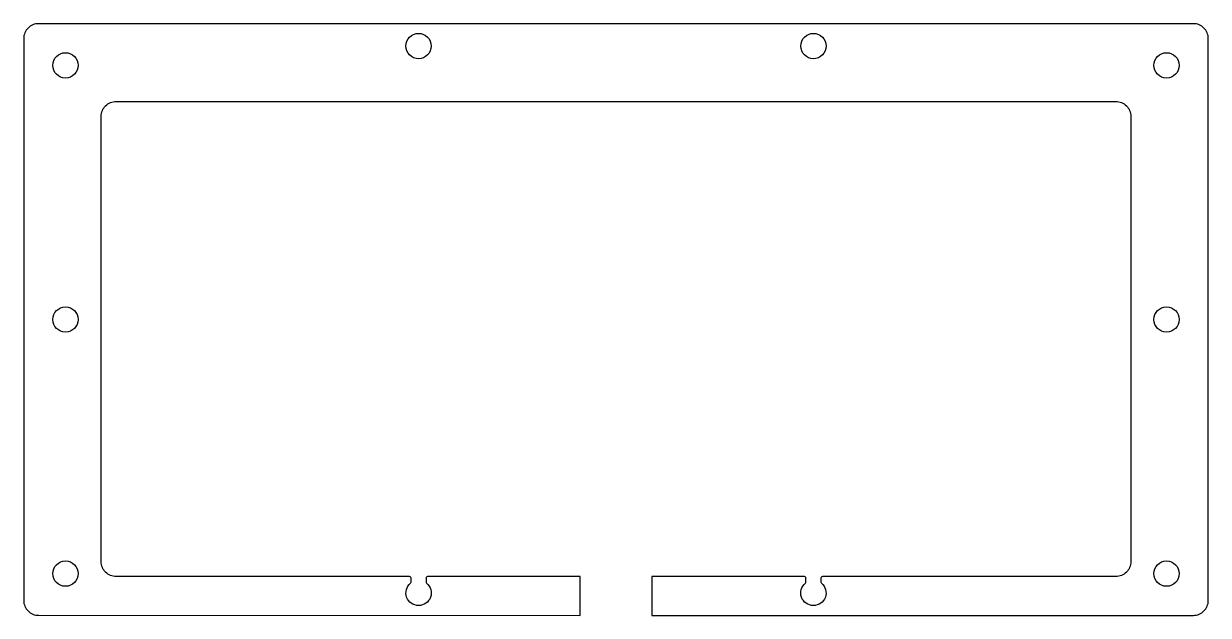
# Model space of a CAD drawing. Header units: millimetres. Extents: x -427 to -30, y 61 to 260.
import ezdxf

# ---------------------------------------------------------------- set-up
doc = ezdxf.new("R2010")
doc.units = ezdxf.units.MM
doc.layers.get('0').update_dxf_attribs({"linetype": 'CONTINUOUS'})

msp = doc.modelspace()

# ---------------------------------------------------------------- linework, layer by layer
msp.add_lwpolyline([(-427.2, 254.8), (-427.2, 66.2, 0.414214), (-422.2, 61.2), (-240.6, 61.2), (-240.6, 74.2), (-291.8, 74.2, 0.414214), (-292.3, 73.7), (-292.3, 72.38, 0.225512), (-292.12, 72, -2.81091), (-297.48, 72, 0.225512), (-297.3, 72.38), (-297.3, 73.7, 0.414214), (-297.8, 74.2), (-396.2, 74.2, -0.414214), (-401.2, 79.2), (-401.2, 228.7, -0.414214), (-396.2, 233.7), (-61, 233.7, -0.414214), (-56, 228.7), (-56, 79.2, -0.414214), (-61, 74.2), (-159.4, 74.2, 0.414214), (-159.9, 73.7), (-159.9, 72.38, 0.225512), (-159.72, 72, -2.81091), (-165.08, 72, 0.225512), (-164.9, 72.38), (-164.9, 73.7, 0.414214), (-165.4, 74.2), (-216.6, 74.2), (-216.6, 61.2), (-35, 61.2, 0.414214), (-30, 66.2), (-30, 254.8, 0.414214), (-35, 259.8), (-422.2, 259.8, 0.414214)], format="xyb", close=True)
for centre in [(-294.8, 252.3), (-162.4, 252.3), (-413.2, 245.8), (-44, 245.8), (-413.2, 160.5), (-44, 160.5), (-413.2, 75.2), (-44, 75.2)]:
    msp.add_circle(centre, 4.25)

doc.saveas('drawing.dxf')
